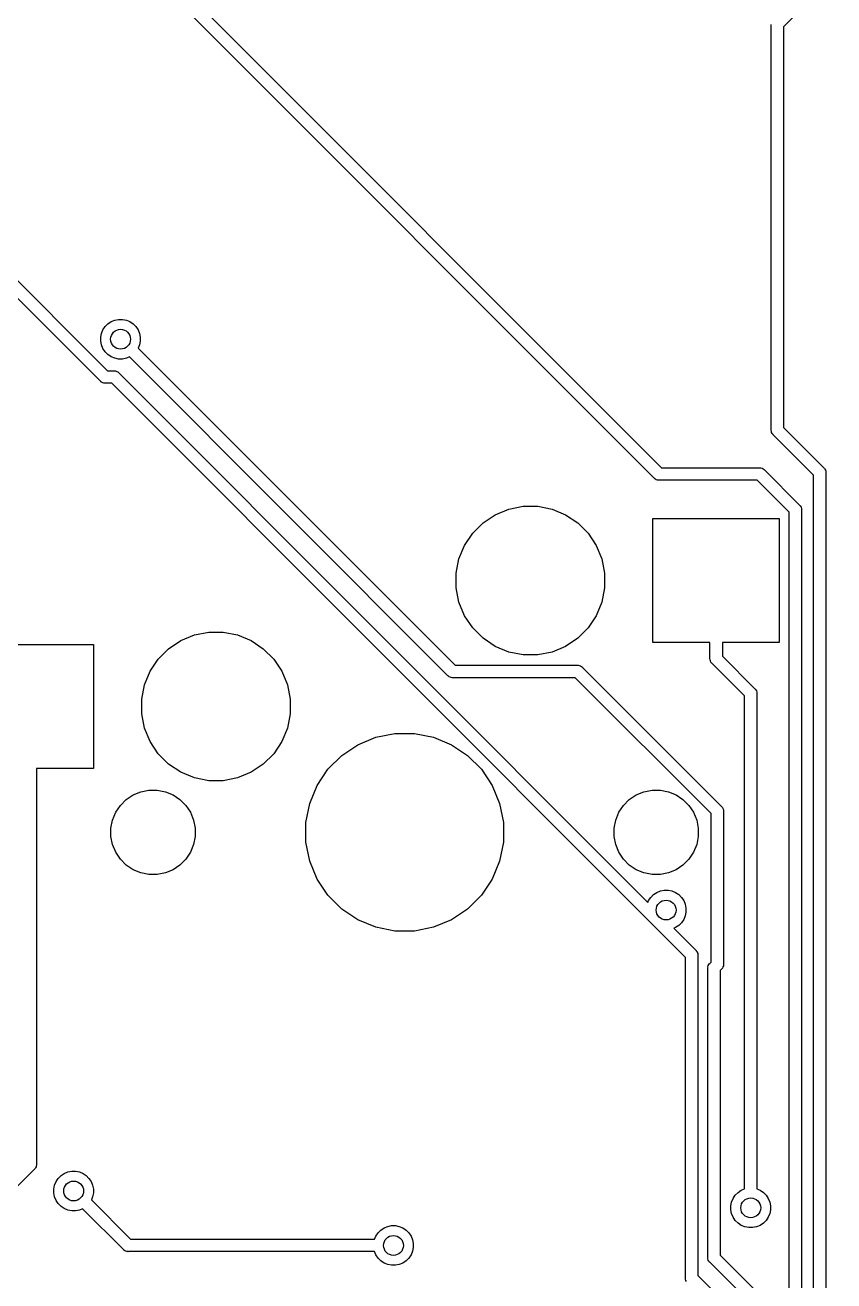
# Model space of a CAD drawing. Extents: x 1.2 to 14.9, y -4.9 to -0.3.
# Drawn here: x 13.486 to 14.129, y -1.846 to -0.849 of the extents above; entities that cross this region are included whole.
import ezdxf

# ---------------------------------------------------------------- set-up
doc = ezdxf.new("R2010")
doc.units = 0
doc.header["$MEASUREMENT"] = 0
doc.layers.add('BLACK', color=7, linetype='CONTINUOUS')

msp = doc.modelspace()

# ---------------------------------------------------------------- linework, layer by layer
at = {"layer": 'BLACK', "linetype": 'CONTINUOUS'}
for p, q in [((13.4953, -0.703556), (13.9921, -1.2004)), ((14.2387, -0.70067), (14.0893, -0.850003)), ((13.9864, -1.20863), (13.487, -0.709245)), ((14.0795, -1.17026), (14.0795, -0.848206)), ((14.0893, -0.850003), (14.0893, -1.16846)), ((13.3604, -0.932081), (13.5518, -1.12345)), ((13.5461, -1.13168), (13.3547, -0.940311)), ((13.5498, -1.08823), (13.552, -1.08604)), ((13.552, -1.08604), (13.5546, -1.08431)), ((13.5546, -1.08431), (13.5575, -1.08312)), ((13.5575, -1.08312), (13.5605, -1.08252)), ((13.5605, -1.08252), (13.5636, -1.08252)), ((13.5636, -1.08252), (13.5667, -1.08312)), ((13.5667, -1.08312), (13.5695, -1.08431)), ((13.5695, -1.08431), (13.5721, -1.08604)), ((13.5721, -1.08604), (13.5743, -1.08823)), ((13.5463, -1.09672), (13.5469, -1.09367)), ((13.5463, -1.09982), (13.5463, -1.09672)), ((13.5469, -1.09367), (13.5481, -1.09081)), ((13.5481, -1.09081), (13.5498, -1.08823)), ((13.5743, -1.08823), (13.576, -1.09081)), ((13.576, -1.09081), (13.5772, -1.09367)), ((13.5772, -1.09367), (13.5778, -1.09672)), ((13.5778, -1.09672), (13.5778, -1.09982)), ((13.5469, -1.10286), (13.5463, -1.09982)), ((13.5481, -1.10573), (13.5469, -1.10286)), ((13.5498, -1.10831), (13.5481, -1.10573)), ((13.5772, -1.10286), (13.5762, -1.1054)), ((13.5762, -1.1054), (13.8281, -1.35734)), ((13.5778, -1.09982), (13.5772, -1.10286)), ((13.552, -1.1105), (13.5498, -1.10831)), ((13.5546, -1.11222), (13.552, -1.1105)), ((13.5575, -1.11341), (13.5546, -1.11222)), ((13.5605, -1.11402), (13.5575, -1.11341)), ((13.5636, -1.11402), (13.5605, -1.11402)), ((13.5667, -1.11341), (13.5636, -1.11402)), ((13.5692, -1.11236), (13.5667, -1.11341)), ((13.8224, -1.36557), (13.5692, -1.11236)), ((13.5518, -1.12345), (13.5569, -1.12345)), ((13.5569, -1.12345), (13.5572, -1.12343)), ((13.5572, -1.12343), (13.5574, -1.12345)), ((13.5574, -1.12345), (13.5574, -1.12345)), ((13.5574, -1.12345), (13.5581, -1.12352)), ((13.5581, -1.12352), (13.5591, -1.12381)), ((13.5591, -1.12381), (13.5599, -1.12426)), ((13.5599, -1.12426), (13.5607, -1.12488)), ((13.5607, -1.12488), (13.5608, -1.12506)), ((13.5608, -1.12506), (13.9814, -1.54564)), ((13.5463, -1.13187), (13.5461, -1.13168)), ((13.5465, -1.13202), (13.5463, -1.13187)), ((13.547, -1.13249), (13.5465, -1.13202)), ((13.5475, -1.13277), (13.547, -1.13249)), ((13.5479, -1.13294), (13.5475, -1.13277)), ((13.5488, -1.13322), (13.5479, -1.13294)), ((13.5495, -1.1333), (13.5488, -1.13322)), ((13.5498, -1.13332), (13.5495, -1.1333)), ((13.5495, -1.1333), (13.5495, -1.1333)), ((13.55, -1.1333), (13.5498, -1.13332)), ((13.5551, -1.1333), (13.55, -1.1333)), ((13.9846, -1.56275), (13.5551, -1.1333)), ((14.0795, -1.1705), (14.0795, -1.17026)), ((14.0796, -1.17146), (14.0795, -1.1705)), ((14.0798, -1.17239), (14.0796, -1.17146)), ((14.0803, -1.17325), (14.0798, -1.17239)), ((14.0807, -1.17378), (14.0803, -1.17325)), ((14.0809, -1.174), (14.0807, -1.17378)), ((14.0811, -1.17415), (14.0809, -1.174)), ((14.1132, -1.20623), (14.0811, -1.17415)), ((14.0893, -1.16846), (14.1214, -1.20054)), ((13.9921, -1.2004), (14.0701, -1.2004)), ((14.0701, -1.2004), (14.0703, -1.20037)), ((14.0703, -1.20037), (14.0706, -1.2004)), ((14.0706, -1.2004), (14.0706, -1.2004)), ((14.0706, -1.2004), (14.0713, -1.20047)), ((14.0713, -1.20047), (14.0722, -1.20075)), ((14.0722, -1.20075), (14.0731, -1.20121)), ((14.0731, -1.20121), (14.0738, -1.20182)), ((14.0738, -1.20182), (14.074, -1.20201)), ((14.074, -1.20201), (14.102, -1.22998)), ((14.1132, -2.09596), (14.1132, -1.20623)), ((14.1214, -1.20054), (14.1216, -1.20069)), ((14.1216, -1.20069), (14.1217, -1.20088)), ((14.1217, -1.20088), (14.1217, -1.20088)), ((14.1217, -1.20088), (14.1222, -1.20144)), ((14.1222, -1.20144), (14.1227, -1.2023)), ((14.1227, -1.2023), (14.1229, -1.20322)), ((14.1229, -1.20322), (14.123, -1.20395)), ((14.123, -1.20395), (14.123, -1.20395)), ((14.123, -1.20395), (14.123, -1.20419)), ((14.123, -1.20419), (14.123, -1.20443)), ((14.123, -1.20443), (14.123, -2.09776)), ((13.9866, -1.20882), (13.9864, -1.20863)), ((13.9868, -1.20897), (13.9866, -1.20882)), ((13.9873, -1.20943), (13.9868, -1.20897)), ((13.9881, -1.20987), (13.9873, -1.20943)), ((13.9882, -1.20989), (13.9881, -1.20987)), ((13.9891, -1.21017), (13.9882, -1.20989)), ((13.9898, -1.21024), (13.9891, -1.21017)), ((13.9901, -1.21026), (13.9898, -1.21024)), ((13.9898, -1.21024), (13.9898, -1.21024)), ((13.9903, -1.21024), (13.9901, -1.21026)), ((14.0683, -1.21024), (13.9903, -1.21024)), ((14.0937, -1.23567), (14.0683, -1.21024)), ((13.86, -1.23767), (13.8708, -1.23321)), ((13.8708, -1.23321), (13.8822, -1.23094)), ((13.8822, -1.23094), (13.8938, -1.23094)), ((13.8938, -1.23094), (13.9052, -1.23321)), ((13.9052, -1.23321), (13.916, -1.23767)), ((14.0937, -2.08763), (14.0937, -1.23567)), ((14.102, -1.22998), (14.1021, -1.23014)), ((14.1021, -1.23014), (14.1023, -1.23032)), ((14.1023, -1.23032), (14.1023, -1.23032)), ((14.1023, -1.23032), (14.1026, -1.23063)), ((14.1026, -1.23063), (14.1028, -1.23089)), ((14.1028, -1.23089), (14.1032, -1.23174)), ((14.1032, -1.23174), (14.1035, -1.23267)), ((14.1035, -1.23267), (14.1036, -1.23339)), ((14.1036, -1.23339), (14.1036, -1.23339)), ((14.1036, -1.23339), (14.1036, -1.23363)), ((14.1036, -1.23363), (14.1036, -1.23387)), ((14.1036, -1.23387), (14.1036, -2.08943)), ((13.8421, -1.25235), (13.8503, -1.24413)), ((13.8503, -1.24413), (13.86, -1.23767)), ((13.916, -1.23767), (13.9256, -1.24413)), ((13.9256, -1.24413), (13.9339, -1.25235)), ((13.9854, -1.33921), (13.9854, -1.24079)), ((13.9854, -1.24079), (14.0858, -1.24079)), ((14.0858, -1.24079), (14.0858, -1.33921)), ((13.8357, -1.26203), (13.8421, -1.25235)), ((13.9339, -1.25235), (13.9403, -1.26203)), ((13.8312, -1.27277), (13.8357, -1.26203)), ((13.9403, -1.26203), (13.9448, -1.27277)), ((13.8289, -1.28418), (13.8312, -1.27277)), ((13.9448, -1.27277), (13.947, -1.28418)), ((13.8289, -1.29582), (13.8289, -1.28418)), ((13.947, -1.28418), (13.947, -1.29582)), ((13.8312, -1.30723), (13.8289, -1.29582)), ((13.947, -1.29582), (13.9448, -1.30723)), ((13.8357, -1.31797), (13.8312, -1.30723)), ((13.9448, -1.30723), (13.9403, -1.31797)), ((13.8421, -1.32765), (13.8357, -1.31797)), ((13.9403, -1.31797), (13.9339, -1.32765)), ((13.61, -1.33767), (13.6208, -1.33321)), ((13.6208, -1.33321), (13.6322, -1.33094)), ((13.6322, -1.33094), (13.6438, -1.33094)), ((13.6438, -1.33094), (13.6552, -1.33321)), ((13.6552, -1.33321), (13.666, -1.33767)), ((13.8503, -1.33587), (13.8421, -1.32765)), ((13.86, -1.34233), (13.8503, -1.33587)), ((13.9256, -1.33587), (13.916, -1.34233)), ((13.9339, -1.32765), (13.9256, -1.33587)), ((13.4402, -1.34079), (13.5406, -1.34079)), ((13.5406, -1.34079), (13.5406, -1.43921)), ((13.5921, -1.35235), (13.6003, -1.34413)), ((13.6003, -1.34413), (13.61, -1.33767)), ((13.666, -1.33767), (13.6756, -1.34413)), ((13.6756, -1.34413), (13.6839, -1.35235)), ((13.8708, -1.34679), (13.86, -1.34233)), ((13.8822, -1.34906), (13.8708, -1.34679)), ((13.9052, -1.34679), (13.8938, -1.34906)), ((13.916, -1.34233), (13.9052, -1.34679)), ((14.0307, -1.33921), (13.9854, -1.33921)), ((14.0307, -1.35178), (14.0307, -1.33921)), ((14.0858, -1.33921), (14.0406, -1.33921)), ((14.0406, -1.33921), (14.0406, -1.34998)), ((13.5857, -1.36203), (13.5921, -1.35235)), ((13.6839, -1.35235), (13.6903, -1.36203)), ((13.8938, -1.34906), (13.8822, -1.34906)), ((14.0307, -1.35202), (14.0307, -1.35178)), ((14.0308, -1.35298), (14.0307, -1.35202)), ((14.0311, -1.35391), (14.0308, -1.35298)), ((14.0315, -1.35477), (14.0311, -1.35391)), ((14.0319, -1.35525), (14.0315, -1.35477)), ((14.0321, -1.35552), (14.0319, -1.35525)), ((14.0323, -1.35567), (14.0321, -1.35552)), ((14.0582, -1.38159), (14.0323, -1.35567)), ((14.0406, -1.34998), (14.0665, -1.3759)), ((13.5812, -1.37277), (13.5857, -1.36203)), ((13.6903, -1.36203), (13.6948, -1.37277)), ((13.8226, -1.36576), (13.8224, -1.36557)), ((13.8228, -1.36591), (13.8226, -1.36576)), ((13.8232, -1.36627), (13.8228, -1.36591)), ((13.8228, -1.36591), (13.8228, -1.36591)), ((13.8233, -1.36637), (13.8232, -1.36627)), ((13.8242, -1.36683), (13.8233, -1.36637)), ((13.8281, -1.35734), (13.9255, -1.35734)), ((13.9255, -1.35734), (13.9258, -1.35731)), ((13.9258, -1.35731), (13.926, -1.35734)), ((13.926, -1.35734), (13.926, -1.35734)), ((13.926, -1.35734), (13.9267, -1.35741)), ((13.9267, -1.35741), (13.9277, -1.35769)), ((13.9277, -1.35769), (13.9285, -1.35815)), ((13.9285, -1.35815), (13.9293, -1.35876)), ((13.9293, -1.35876), (13.9294, -1.35895)), ((13.9294, -1.35895), (14.0398, -1.46938)), ((13.5789, -1.38418), (13.5812, -1.37277)), ((13.6948, -1.37277), (13.697, -1.38418)), ((13.8251, -1.36711), (13.8242, -1.36683)), ((13.8258, -1.36718), (13.8251, -1.36711)), ((13.8261, -1.3672), (13.8258, -1.36718)), ((13.8258, -1.36718), (13.8258, -1.36718)), ((13.8263, -1.36718), (13.8261, -1.3672)), ((13.9237, -1.36718), (13.8263, -1.36718)), ((14.0316, -1.47507), (13.9237, -1.36718)), ((14.0665, -1.3759), (14.0667, -1.37605)), ((14.0667, -1.37605), (14.0668, -1.37624)), ((14.0668, -1.37624), (14.0668, -1.37624)), ((14.0668, -1.37624), (14.067, -1.3765)), ((14.067, -1.3765), (14.0673, -1.3768)), ((13.5789, -1.39582), (13.5789, -1.38418)), ((13.697, -1.38418), (13.697, -1.39582)), ((14.0582, -1.77334), (14.0582, -1.38159)), ((14.0673, -1.3768), (14.0677, -1.37766)), ((14.0677, -1.37766), (14.068, -1.37859)), ((14.068, -1.37859), (14.0681, -1.37931)), ((14.0681, -1.37931), (14.0681, -1.37931)), ((14.0681, -1.37931), (14.0681, -1.37955)), ((14.0681, -1.37955), (14.0681, -1.37979)), ((14.0681, -1.37979), (14.0681, -1.77334)), ((13.5812, -1.40723), (13.5789, -1.39582)), ((13.697, -1.39582), (13.6948, -1.40723)), ((13.5857, -1.41797), (13.5812, -1.40723)), ((13.6948, -1.40723), (13.6903, -1.41797)), ((13.7508, -1.42043), (13.7651, -1.41452)), ((13.7651, -1.41452), (13.7803, -1.4115)), ((13.7803, -1.4115), (13.7957, -1.4115)), ((13.7957, -1.4115), (13.8109, -1.41452)), ((13.8109, -1.41452), (13.8252, -1.42043)), ((13.5921, -1.42765), (13.5857, -1.41797)), ((13.6903, -1.41797), (13.6839, -1.42765)), ((13.738, -1.42903), (13.7508, -1.42043)), ((13.8252, -1.42043), (13.838, -1.42903)), ((13.6003, -1.43587), (13.5921, -1.42765)), ((13.61, -1.44233), (13.6003, -1.43587)), ((13.6756, -1.43587), (13.666, -1.44233)), ((13.6839, -1.42765), (13.6756, -1.43587)), ((13.727, -1.43996), (13.738, -1.42903)), ((13.838, -1.42903), (13.849, -1.43996)), ((13.5406, -1.43921), (13.4953, -1.43921)), ((13.4953, -1.43921), (13.4953, -1.75361)), ((13.6208, -1.44679), (13.61, -1.44233)), ((13.666, -1.44233), (13.6552, -1.44679)), ((13.7184, -1.45282), (13.727, -1.43996)), ((13.849, -1.43996), (13.8576, -1.45282)), ((13.5782, -1.45779), (13.5847, -1.4565)), ((13.5847, -1.4565), (13.5913, -1.4565)), ((13.5913, -1.4565), (13.5978, -1.45779)), ((13.6322, -1.44906), (13.6208, -1.44679)), ((13.6438, -1.44906), (13.6322, -1.44906)), ((13.6552, -1.44679), (13.6438, -1.44906)), ((13.7125, -1.4671), (13.7184, -1.45282)), ((13.8576, -1.45282), (13.8635, -1.4671)), ((13.9782, -1.45779), (13.9847, -1.4565)), ((13.9847, -1.4565), (13.9913, -1.4565)), ((13.9913, -1.4565), (13.9978, -1.45779)), ((13.562, -1.46864), (13.5666, -1.46398)), ((13.5666, -1.46398), (13.5721, -1.46031)), ((13.5721, -1.46031), (13.5782, -1.45779)), ((13.5978, -1.45779), (13.6039, -1.46031)), ((13.6039, -1.46031), (13.6093, -1.46398)), ((13.6093, -1.46398), (13.614, -1.46864)), ((13.962, -1.46864), (13.9666, -1.46398)), ((13.9666, -1.46398), (13.9721, -1.46031)), ((13.9721, -1.46031), (13.9782, -1.45779)), ((13.9978, -1.45779), (14.0039, -1.46031)), ((14.0039, -1.46031), (14.0093, -1.46398)), ((14.0093, -1.46398), (14.014, -1.46864)), ((13.5558, -1.48023), (13.5583, -1.47413)), ((13.5583, -1.47413), (13.562, -1.46864)), ((13.614, -1.46864), (13.6177, -1.47413)), ((13.6177, -1.47413), (13.6202, -1.48023)), ((13.7095, -1.48227), (13.7125, -1.4671)), ((13.8635, -1.4671), (13.8665, -1.48227)), ((13.9558, -1.48023), (13.9583, -1.47413)), ((13.9583, -1.47413), (13.962, -1.46864)), ((14.014, -1.46864), (14.0177, -1.47413)), ((14.0177, -1.47413), (14.0202, -1.48023)), ((14.0316, -1.59306), (14.0316, -1.47507)), ((14.0398, -1.46938), (14.04, -1.46954)), ((14.04, -1.46954), (14.0402, -1.46973)), ((14.0402, -1.46973), (14.0406, -1.47029)), ((14.0406, -1.47029), (14.0409, -1.47077)), ((14.0409, -1.47077), (14.0411, -1.47114)), ((14.0411, -1.47114), (14.0414, -1.47207)), ((14.0414, -1.47207), (14.0415, -1.47279)), ((14.0415, -1.47279), (14.0415, -1.47279)), ((14.0415, -1.47279), (14.0415, -1.47304)), ((14.0415, -1.47304), (14.0415, -1.47328)), ((14.0415, -1.47328), (14.0415, -1.59486)), ((13.5545, -1.4867), (13.5558, -1.48023)), ((13.6202, -1.48023), (13.6215, -1.4867)), ((13.7095, -1.49773), (13.7095, -1.48227)), ((13.8665, -1.48227), (13.8665, -1.49773)), ((13.9545, -1.4867), (13.9558, -1.48023)), ((14.0202, -1.48023), (14.0215, -1.4867)), ((13.5545, -1.4933), (13.5545, -1.4867)), ((13.5558, -1.49977), (13.5545, -1.4933)), ((13.6215, -1.4933), (13.6202, -1.49977)), ((13.6215, -1.4867), (13.6215, -1.4933)), ((13.9545, -1.4933), (13.9545, -1.4867)), ((13.9558, -1.49977), (13.9545, -1.4933)), ((14.0215, -1.4933), (14.0202, -1.49977)), ((14.0215, -1.4867), (14.0215, -1.4933)), ((13.5583, -1.50587), (13.5558, -1.49977)), ((13.562, -1.51136), (13.5583, -1.50587)), ((13.6177, -1.50587), (13.614, -1.51136)), ((13.6202, -1.49977), (13.6177, -1.50587)), ((13.7125, -1.5129), (13.7095, -1.49773)), ((13.8665, -1.49773), (13.8635, -1.5129)), ((13.9583, -1.50587), (13.9558, -1.49977)), ((13.962, -1.51136), (13.9583, -1.50587)), ((14.0177, -1.50587), (14.014, -1.51136)), ((14.0202, -1.49977), (14.0177, -1.50587)), ((13.5666, -1.51602), (13.562, -1.51136)), ((13.5721, -1.51969), (13.5666, -1.51602)), ((13.6093, -1.51602), (13.6039, -1.51969)), ((13.614, -1.51136), (13.6093, -1.51602)), ((13.7184, -1.52718), (13.7125, -1.5129)), ((13.8635, -1.5129), (13.8576, -1.52718)), ((13.9666, -1.51602), (13.962, -1.51136)), ((13.9721, -1.51969), (13.9666, -1.51602)), ((14.0093, -1.51602), (14.0039, -1.51969)), ((14.014, -1.51136), (14.0093, -1.51602)), ((13.5782, -1.52221), (13.5721, -1.51969)), ((13.5847, -1.5235), (13.5782, -1.52221)), ((13.5913, -1.5235), (13.5847, -1.5235)), ((13.5978, -1.52221), (13.5913, -1.5235)), ((13.6039, -1.51969), (13.5978, -1.52221)), ((13.9782, -1.52221), (13.9721, -1.51969)), ((13.9847, -1.5235), (13.9782, -1.52221)), ((13.9913, -1.5235), (13.9847, -1.5235)), ((13.9978, -1.52221), (13.9913, -1.5235)), ((14.0039, -1.51969), (13.9978, -1.52221)), ((13.727, -1.54004), (13.7184, -1.52718)), ((13.8576, -1.52718), (13.849, -1.54004)), ((13.9913, -1.53662), (13.9944, -1.53602)), ((13.9944, -1.53602), (13.9975, -1.53602)), ((13.9975, -1.53602), (14.0005, -1.53662)), ((13.738, -1.55097), (13.727, -1.54004)), ((13.849, -1.54004), (13.838, -1.55097)), ((13.9814, -1.54564), (13.9819, -1.54431)), ((13.9819, -1.54431), (13.9837, -1.54173)), ((13.9837, -1.54173), (13.9859, -1.53954)), ((13.9859, -1.53954), (13.9884, -1.53781)), ((13.9884, -1.53781), (13.9913, -1.53662)), ((14.0005, -1.53662), (14.0034, -1.53781)), ((14.0034, -1.53781), (14.0059, -1.53954)), ((14.0059, -1.53954), (14.0081, -1.54173)), ((14.0081, -1.54173), (14.0099, -1.54431)), ((14.0099, -1.54431), (14.011, -1.54717)), ((13.7508, -1.55957), (13.738, -1.55097)), ((13.838, -1.55097), (13.8252, -1.55957)), ((14.011, -1.54717), (14.0116, -1.55022)), ((14.0116, -1.55332), (14.011, -1.55636)), ((14.0116, -1.55022), (14.0116, -1.55332)), ((13.7651, -1.56548), (13.7508, -1.55957)), ((13.7803, -1.5685), (13.7651, -1.56548)), ((13.8109, -1.56548), (13.7957, -1.5685)), ((13.8252, -1.55957), (13.8109, -1.56548)), ((13.9847, -1.56293), (13.9846, -1.56275)), ((13.9849, -1.56309), (13.9847, -1.56293)), ((14.0112, -1.58941), (13.9849, -1.56309)), ((13.9849, -1.56309), (13.9849, -1.56309)), ((14.0034, -1.56572), (14.002, -1.56628)), ((14.0059, -1.564), (14.0034, -1.56572)), ((14.0081, -1.56181), (14.0059, -1.564)), ((14.0099, -1.55923), (14.0081, -1.56181)), ((14.011, -1.55636), (14.0099, -1.55923)), ((13.7957, -1.5685), (13.7803, -1.5685)), ((14.002, -1.56628), (14.0195, -1.58372)), ((14.0195, -1.58372), (14.0197, -1.58387)), ((14.0197, -1.58387), (14.0198, -1.58406)), ((14.0198, -1.58406), (14.0198, -1.58406)), ((14.0198, -1.58406), (14.0201, -1.58437)), ((14.0201, -1.58437), (14.0203, -1.58462)), ((14.0203, -1.58462), (14.0203, -1.58462)), ((14.0203, -1.58462), (14.0203, -1.58462)), ((14.0203, -1.58462), (14.0205, -1.58497)), ((14.0205, -1.58497), (14.0207, -1.58548)), ((14.0207, -1.58548), (14.021, -1.58641)), ((14.0112, -1.84386), (14.0112, -1.58941)), ((14.021, -1.58641), (14.0211, -1.58713)), ((14.0211, -1.58713), (14.0211, -1.58713)), ((14.0211, -1.58713), (14.0211, -1.58737)), ((14.0211, -1.58737), (14.0211, -1.58761)), ((14.0211, -1.58761), (14.0211, -1.84206)), ((14.029, -1.59678), (14.0293, -1.59586)), ((14.0293, -1.59586), (14.0298, -1.595)), ((14.0298, -1.595), (14.0304, -1.59425)), ((14.0304, -1.59425), (14.0306, -1.5941)), ((14.0306, -1.5941), (14.0316, -1.59306)), ((14.0414, -1.59607), (14.0411, -1.59699)), ((14.0415, -1.59534), (14.0414, -1.59607)), ((14.0415, -1.59486), (14.0415, -1.5951)), ((14.0415, -1.5951), (14.0415, -1.59534)), ((14.0415, -1.59534), (14.0415, -1.59534)), ((14.0289, -1.59775), (14.029, -1.59751)), ((14.029, -1.59799), (14.0289, -1.59775)), ((14.029, -1.59751), (14.029, -1.59678)), ((14.029, -1.59751), (14.029, -1.59751)), ((14.029, -1.82766), (14.029, -1.59799)), ((14.0398, -1.59875), (14.0388, -1.59979)), ((14.0388, -1.59979), (14.0388, -1.82586)), ((14.04, -1.5986), (14.0398, -1.59875)), ((14.0406, -1.59785), (14.04, -1.5986)), ((14.0411, -1.59699), (14.0406, -1.59785)), ((13.4949, -1.75574), (13.4945, -1.75659)), ((13.4951, -1.75519), (13.4949, -1.75574)), ((13.4952, -1.75481), (13.4951, -1.75519)), ((13.4953, -1.75409), (13.4952, -1.75481)), ((13.4953, -1.75361), (13.4953, -1.75385)), ((13.4953, -1.75385), (13.4953, -1.75409)), ((13.4953, -1.75409), (13.4953, -1.75409)), ((13.4937, -1.7575), (13.4355, -1.81568)), ((13.4939, -1.75734), (13.4937, -1.7575)), ((13.4941, -1.75707), (13.4939, -1.75734)), ((13.4945, -1.75659), (13.4941, -1.75707)), ((13.5109, -1.76748), (13.5126, -1.7649)), ((13.5126, -1.7649), (13.5148, -1.76271)), ((13.5148, -1.76271), (13.5173, -1.76099)), ((13.5173, -1.76099), (13.5202, -1.7598)), ((13.5202, -1.7598), (13.5233, -1.75919)), ((13.5233, -1.75919), (13.5264, -1.75919)), ((13.5264, -1.75919), (13.5294, -1.7598)), ((13.5294, -1.7598), (13.5323, -1.76099)), ((13.5323, -1.76099), (13.5348, -1.76271)), ((13.5348, -1.76271), (13.537, -1.7649)), ((13.537, -1.7649), (13.5388, -1.76748)), ((13.5091, -1.77339), (13.5097, -1.77035)), ((13.5091, -1.77649), (13.5091, -1.77339)), ((13.5097, -1.77035), (13.5109, -1.76748)), ((13.5388, -1.76748), (13.5399, -1.77035)), ((13.5399, -1.77035), (13.5406, -1.77339)), ((13.5406, -1.77339), (13.5406, -1.77649)), ((14.0531, -1.77611), (14.0557, -1.77439)), ((14.0557, -1.77439), (14.0582, -1.77334)), ((14.0681, -1.77334), (14.0706, -1.77439)), ((14.0706, -1.77439), (14.0732, -1.77611)), ((13.5097, -1.77953), (13.5091, -1.77649)), ((13.5109, -1.7824), (13.5097, -1.77953)), ((13.5126, -1.78498), (13.5109, -1.7824)), ((13.5148, -1.78717), (13.5126, -1.78498)), ((13.5399, -1.77953), (13.5389, -1.78207)), ((13.5389, -1.78207), (13.5701, -1.81331)), ((13.5406, -1.77649), (13.5399, -1.77953)), ((14.0474, -1.7868), (14.048, -1.78375)), ((14.048, -1.78375), (14.0492, -1.78089)), ((14.0492, -1.78089), (14.0509, -1.77831)), ((14.0509, -1.77831), (14.0531, -1.77611)), ((14.0732, -1.77611), (14.0754, -1.77831)), ((14.0754, -1.77831), (14.0771, -1.78089)), ((14.0771, -1.78089), (14.0783, -1.78375)), ((14.0783, -1.78375), (14.0789, -1.7868)), ((13.5173, -1.7889), (13.5148, -1.78717)), ((13.5202, -1.79008), (13.5173, -1.7889)), ((13.5233, -1.79069), (13.5202, -1.79008)), ((13.5264, -1.79069), (13.5233, -1.79069)), ((13.5294, -1.79008), (13.5264, -1.79069)), ((13.5319, -1.78903), (13.5294, -1.79008)), ((13.5644, -1.82154), (13.5319, -1.78903)), ((14.0474, -1.7899), (14.0474, -1.7868)), ((14.048, -1.79294), (14.0474, -1.7899)), ((14.0492, -1.79581), (14.048, -1.79294)), ((14.0783, -1.79294), (14.0771, -1.79581)), ((14.0789, -1.7899), (14.0783, -1.79294)), ((14.0789, -1.7868), (14.0789, -1.7899)), ((13.7691, -1.806), (13.7716, -1.80427)), ((13.7716, -1.80427), (13.7745, -1.80309)), ((13.7745, -1.80309), (13.7775, -1.80248)), ((13.7775, -1.80248), (13.7806, -1.80248)), ((13.7806, -1.80248), (13.7837, -1.80309)), ((13.7837, -1.80309), (13.7866, -1.80427)), ((13.7866, -1.80427), (13.7891, -1.806)), ((14.0509, -1.79839), (14.0492, -1.79581)), ((14.0531, -1.80058), (14.0509, -1.79839)), ((14.0557, -1.8023), (14.0531, -1.80058)), ((14.0586, -1.80349), (14.0557, -1.8023)), ((14.0616, -1.80409), (14.0586, -1.80349)), ((14.0647, -1.80409), (14.0616, -1.80409)), ((14.0678, -1.80349), (14.0647, -1.80409)), ((14.0706, -1.8023), (14.0678, -1.80349)), ((14.0732, -1.80058), (14.0706, -1.8023)), ((14.0754, -1.79839), (14.0732, -1.80058)), ((14.0771, -1.79581), (14.0754, -1.79839)), ((13.5701, -1.81331), (13.7641, -1.81331)), ((13.7641, -1.81331), (13.7651, -1.81077)), ((13.7651, -1.81077), (13.7669, -1.80819)), ((13.7669, -1.80819), (13.7691, -1.806)), ((13.7891, -1.806), (13.7913, -1.80819)), ((13.7913, -1.80819), (13.7931, -1.81077)), ((13.7931, -1.81077), (13.7942, -1.81363)), ((13.7942, -1.81363), (13.7948, -1.81668)), ((13.5646, -1.82173), (13.5644, -1.82154)), ((13.5648, -1.82188), (13.5646, -1.82173)), ((13.5653, -1.82234), (13.5648, -1.82188)), ((13.5662, -1.8228), (13.5653, -1.82234)), ((13.5671, -1.82308), (13.5662, -1.8228)), ((13.5679, -1.82315), (13.5671, -1.82308)), ((13.5681, -1.82317), (13.5679, -1.82315)), ((13.5679, -1.82315), (13.5679, -1.82315)), ((13.5683, -1.82315), (13.5681, -1.82317)), ((13.7641, -1.82315), (13.5683, -1.82315)), ((13.7651, -1.82569), (13.7641, -1.82315)), ((13.7942, -1.82282), (13.7931, -1.82569)), ((13.7948, -1.81978), (13.7942, -1.82282)), ((13.7948, -1.81668), (13.7948, -1.81978)), ((13.7669, -1.82827), (13.7651, -1.82569)), ((13.7691, -1.83046), (13.7669, -1.82827)), ((13.7716, -1.83218), (13.7691, -1.83046)), ((13.7745, -1.83337), (13.7716, -1.83218)), ((13.7775, -1.83398), (13.7745, -1.83337)), ((13.7806, -1.83398), (13.7775, -1.83398)), ((13.7837, -1.83337), (13.7806, -1.83398)), ((13.7866, -1.83218), (13.7837, -1.83337)), ((13.7891, -1.83046), (13.7866, -1.83218)), ((13.7913, -1.82827), (13.7891, -1.83046)), ((13.7931, -1.82569), (13.7913, -1.82827)), ((14.0289, -1.8279), (14.029, -1.82766)), ((14.029, -1.82814), (14.0289, -1.8279)), ((14.029, -1.82822), (14.029, -1.82814)), ((14.029, -1.82886), (14.029, -1.82822)), ((14.0293, -1.82979), (14.029, -1.82886)), ((14.0298, -1.83064), (14.0293, -1.82979)), ((14.0302, -1.83112), (14.0298, -1.83064)), ((14.0304, -1.83139), (14.0302, -1.83112)), ((14.0306, -1.83155), (14.0304, -1.83139)), ((14.064, -1.86494), (14.0306, -1.83155)), ((14.0388, -1.82586), (14.0722, -1.85925)), ((14.0112, -1.8441), (14.0112, -1.84386)), ((14.0113, -1.84506), (14.0112, -1.8441)), ((14.0116, -1.84599), (14.0113, -1.84506)), ((14.0211, -1.84206), (14.0369, -1.85791)), ((14.012, -1.84685), (14.0116, -1.84599))]:
    msp.add_line(p, q, dxfattribs=at)
at = {"layer": 'BLACK'}
for centre in [(13.5621, -1.09827), (13.9959, -1.55177), (13.5248, -1.77494), (14.0632, -1.78835), (13.7791, -1.81823)]:
    msp.add_circle(centre, 0.007874, dxfattribs=at)

doc.saveas('drawing.dxf')
